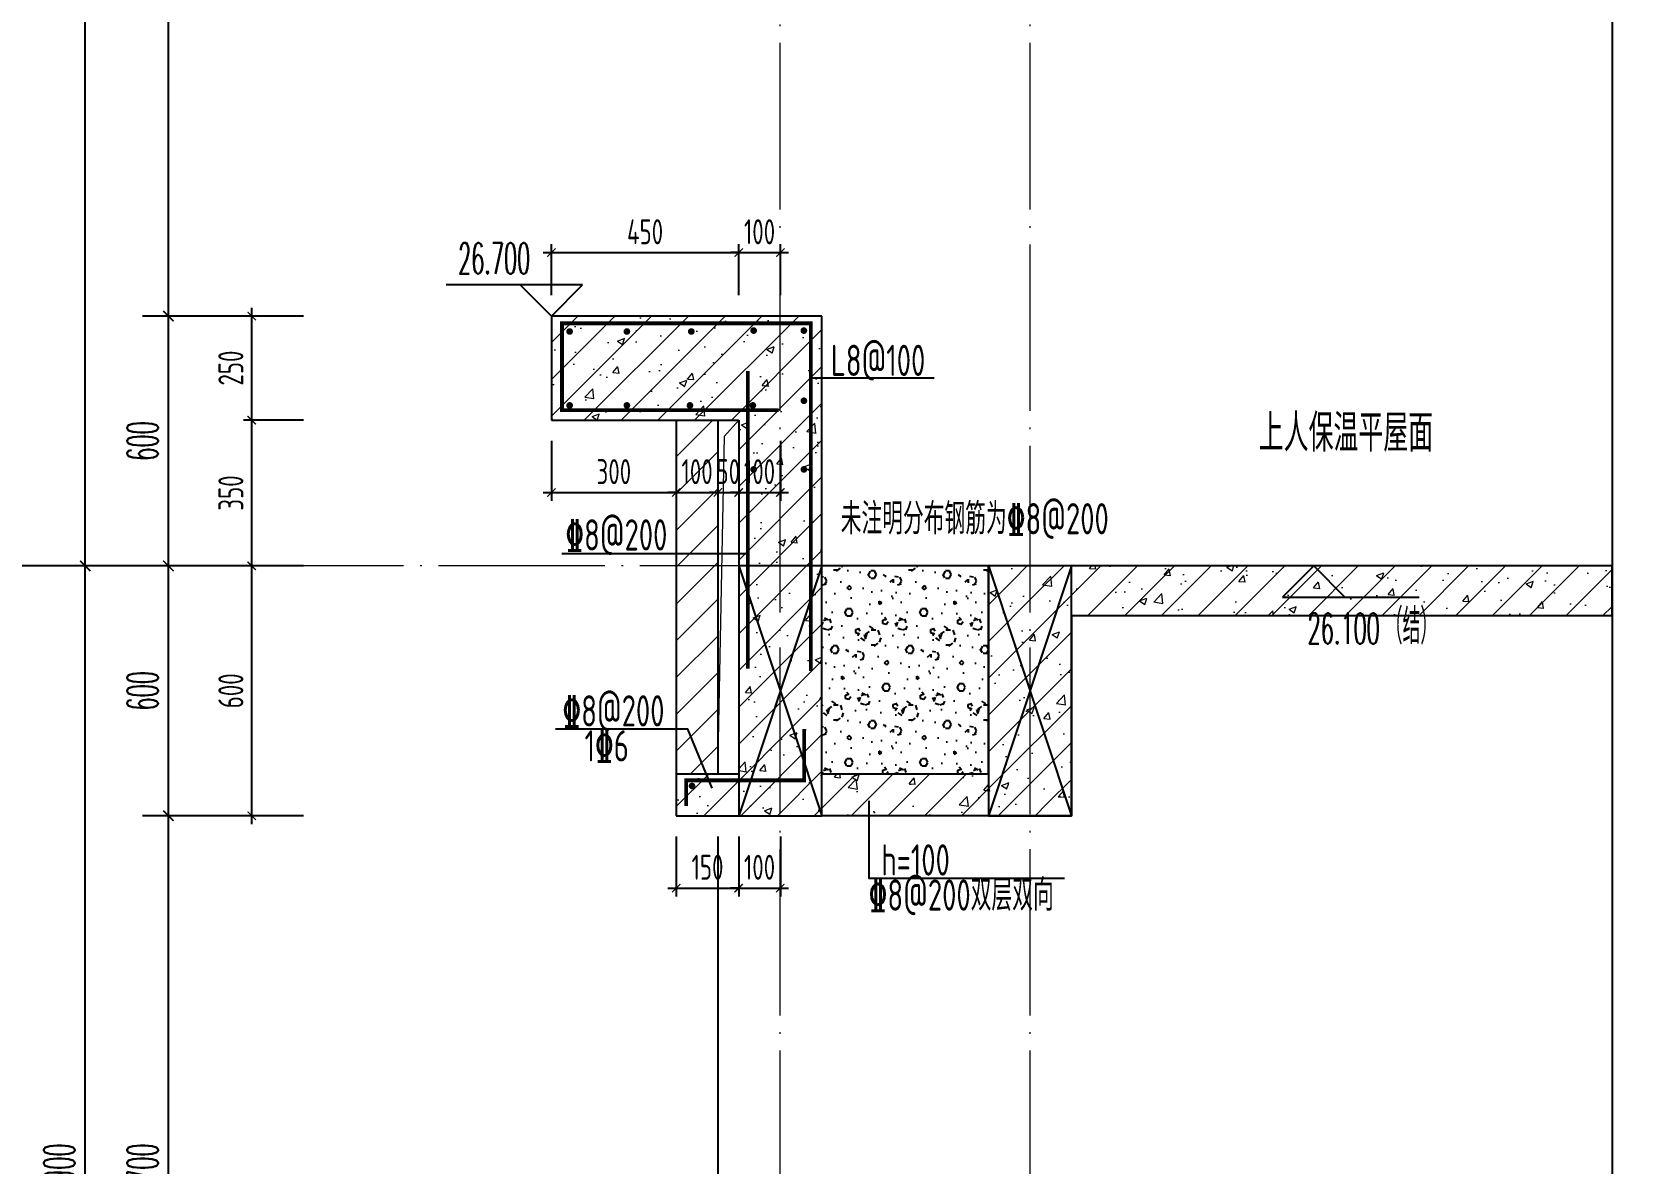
# Model space of a CAD drawing. Extents: x 826826 to 1642106, y -156213 to 399140.
# Drawn here: x 1515648 to 1519497, y 300830 to 303548 of the extents above; entities that cross this region are included whole.
import ezdxf

# ---------------------------------------------------------------- set-up
doc = ezdxf.new("R2010")
doc.units = 0
doc.header["$LTSCALE"] = 1000
doc.linetypes.add('DOTE', pattern=[2.42, 2, -0.2, 0.02, -0.2])
doc.layers.get('0').update_dxf_attribs({"linetype": 'CONTINUOUS'})
doc.layers.get('DEFPOINTS').update_dxf_attribs({"linetype": 'CONTINUOUS'})
for name, color, linetype in [('3-屋面构造层', 157, 'CONTINUOUS'), ('DIM', 2, 'CONTINUOUS'), ('DIM_ELEV', 3, 'CONTINUOUS'), ('DIM_SYMB', 3, 'CONTINUOUS'), ('PUB_DIM', 3, 'CONTINUOUS'), ('PUB_TEXT', 2, 'CONTINUOUS'), ('REIN', 6, 'CONTINUOUS'), ('S-大样-砼线', 7, 'CONTINUOUS'), ('S-引出线', 40, 'CONTINUOUS'), ('TEXT', 2, 'CONTINUOUS'), ('WALL', 5, 'CONTINUOUS'), ('看线', 251, 'CONTINUOUS')]:
    doc.layers.add(name, color=color, linetype=linetype)
for name, color, linetype, lineweight in [('DOTE', 251, 'DOTE', 9), ('PUB_HATCH', 8, 'CONTINUOUS', 9), ('立面-洞口示意', 152, 'CONTINUOUS', 13)]:
    doc.layers.add(name, color=color, linetype=linetype, lineweight=lineweight)
doc.styles.add('_TCH_DIM', font='SIMPLEX.shx', dxfattribs={"width": 0.7, "bigfont": 'GBCBIG.shx'})
doc.styles.add('_TCH_DIM_T3', font='SIMPLEX.shx', dxfattribs={"width": 0.494118, "bigfont": 'GBCBIG.shx'})
doc.styles.add('TSSD_DIMENSION', font='Tssdeng.shx', dxfattribs={"width": 0.7, "bigfont": 'tssdchn.shx'})
doc.styles.add('TSSD_REIN', font='tssdeng.shx', dxfattribs={"width": 0.7, "height": 300, "bigfont": 'tssdchn.shx'})
doc.dimstyles.new('_TCH_ARCH&&25', dxfattribs={"dimtxt": 74.375, "dimasz": 25, "dimexe": 62.5, "dimexo": 75, "dimgap": 25, "dimtad": 1, "dimdec": 0, "dimzin": 0, "dimdsep": 46, "dimtxsty": '_TCH_DIM_T3', "dimblk": 'ARCHTICK', "dimcen": 0.09, "dimclrt": 7, "dimazin": 0, "dimtfac": 1, "dimtdec": 0, "dimtix": 1, "dimtmove": 2, "dimatfit": 3, "dimldrblk": 'ARCHTICK', "dimfxl": 0, "dimtolj": 1, "dimtzin": 0, "dimarcsym": 0})
doc.dimstyles.new('TSSD_20_20', dxfattribs={"dimtxt": 60, "dimasz": 20, "dimexe": 20, "dimexo": 50, "dimgap": 20, "dimtad": 1, "dimdec": 0, "dimzin": 0, "dimdsep": 46, "dimtxsty": 'TSSD_DIMENSION', "dimblk": 'ARCHTICK', "dimblk1": 'ARCHTICK', "dimblk2": 'ARCHTICK', "dimcen": 0, "dimdle": 20, "dimclrt": 7, "dimadec": 0, "dimazin": 0, "dimtfac": 1, "dimtdec": 0, "dimtix": 1, "dimtmove": 2, "dimatfit": 3, "dimfxl": 0, "dimtolj": 1, "dimtzin": 0, "dimarcsym": 0})
pattern_1 = [(45, (689015.794, 456209.414), (-44.194174, 44.194174), []), (50, (689015.8, 456209.41), (179.315046, -15.688034), [18.75, -206.25]), (355, (689015.8, 456209.41), (-34.687833, 188.048033), [15, -165]), (100.4514, (689030.74, 456208.1), (144.627345, 172.359886), [15.935047, -175.285528]), (46.1842, (689015.8, 456259.41), (266.81026, -41.379754), [28.125, -309.375]), (96.6356, (689038.03, 456255.97), (233.66568, 243.52947), [23.90257, -262.92825]), (351.1842, (689015.8, 456259.41), (233.66549, 243.52965), [22.5, -247.5]), (21, (689040.8, 456246.91), (149.226763, -100.654723), [18.75, -206.25]), (326, (689040.8, 456246.91), (60.828833, 181.28751), [15, -165]), (71.4514, (689053.23, 456238.53), (210.055657, 80.632624), [15.935047, -175.285528]), (37.5, (689015.794, 456209.414), (3.039964, 83.2234635), [0, -163, 0, -167.5, 0, -165.625]), (7.5, (689015.79, 456209.41), (65.767384, 98.602928), [0, -95.5, 0, -159.25, 0, -63.125]), (327.5, (688960.044, 456209.414), (133.455609, -5.638718), [0, -62.5, 0, -195, 0, -258.75]), (317.5, (688935.04, 456209.41), (145.796542, 25.026246), [0, -81.25, 0, -129.5, 0, -183.75])]

# ---------------------------------------------------------------- blocks, each defined once
blk = doc.blocks.new('A$C5C8026AD')
at = {"layer": 'DIM_ELEV'}
blk.add_line((200, 5800), (-300, 5800), dxfattribs=at)
blk = doc.blocks.new('_ArchTick')
at = {"color": 0, "linetype": 'ByBlock', "const_width": 0.15}
blk.add_lwpolyline([(-0.5, -0.5), (0.5, 0.5)], dxfattribs=at)
blk = doc.blocks.new('*D1354')
at = {"layer": 'DEFPOINTS', "color": 0}
for p in [(1517346.4, 303018.7), (1516896.4, 302866.4), (1517346.4, 302866.4)]:
    blk.add_point(p, dxfattribs=at)
at = {"layer": 'DIM', "color": 0, "lineweight": -2}
for p, q in [((1516896.4, 302916.4), (1516896.4, 303038.7)), ((1517346.4, 302916.4), (1517346.4, 303038.7)), ((1516876.4, 303018.7), (1517366.4, 303018.7))]:
    blk.add_line(p, q, dxfattribs=at)
at = {"layer": 'DIM', "color": 0, "lineweight": -2, "xscale": 20, "yscale": 20, "zscale": 20, "rotation": 180}
blk.add_blockref('_ArchTick', (1516896.4, 303018.7), dxfattribs=at)
at = {"layer": 'DIM', "color": 0, "lineweight": -2, "xscale": 20, "yscale": 20, "zscale": 20}
blk.add_blockref('_ArchTick', (1517346.4, 303018.7), dxfattribs=at)
at = {"layer": 'DIM', "color": 7, "insert": (1517121.4, 303068.7), "char_height": 60, "attachment_point": 5, "style": 'TSSD_DIMENSION'}
blk.add_mtext('\\A1;450', dxfattribs=at)
blk = doc.blocks.new('*D1355')
at = {"layer": 'DEFPOINTS', "color": 0}
for p in [(1517446.4, 303018.7), (1517346.4, 302866.4), (1517446.4, 302866.4)]:
    blk.add_point(p, dxfattribs=at)
at = {"layer": 'DIM', "color": 0, "lineweight": -2}
for p, q in [((1517346.4, 302916.4), (1517346.4, 303038.7)), ((1517446.4, 302916.4), (1517446.4, 303038.7)), ((1517346.4, 303018.7), (1517326.4, 303018.7)), ((1517346.4, 303018.7), (1517446.4, 303018.7)), ((1517446.4, 303018.7), (1517466.4, 303018.7))]:
    blk.add_line(p, q, dxfattribs=at)
at = {"layer": 'DIM', "color": 0, "lineweight": -2, "xscale": 20, "yscale": 20, "zscale": 20}
blk.add_blockref('_ArchTick', (1517346.4, 303018.7), dxfattribs=at)
at = {"layer": 'DIM', "color": 0, "lineweight": -2, "xscale": 20, "yscale": 20, "zscale": 20, "rotation": 180}
blk.add_blockref('_ArchTick', (1517446.4, 303018.7), dxfattribs=at)
at = {"layer": 'DIM', "color": 7, "insert": (1517396.4, 303068.7), "char_height": 60, "attachment_point": 5, "style": 'TSSD_DIMENSION'}
blk.add_mtext('\\A1;100', dxfattribs=at)
blk = doc.blocks.new('*D1361')
at = {"layer": 'DEFPOINTS', "color": 0}
for p in [(1516896.4, 302616.4), (1517196.4, 302616.4), (1517196.4, 302442.7)]:
    blk.add_point(p, dxfattribs=at)
at = {"layer": 'DIM', "color": 0, "lineweight": -2}
for p, q in [((1516896.4, 302566.4), (1516896.4, 302422.7)), ((1517196.4, 302566.4), (1517196.4, 302422.7)), ((1516876.4, 302442.7), (1517216.4, 302442.7))]:
    blk.add_line(p, q, dxfattribs=at)
at = {"layer": 'DIM', "color": 0, "lineweight": -2, "xscale": 20, "yscale": 20, "zscale": 20, "rotation": 180}
blk.add_blockref('_ArchTick', (1516896.4, 302442.7), dxfattribs=at)
at = {"layer": 'DIM', "color": 0, "lineweight": -2, "xscale": 20, "yscale": 20, "zscale": 20}
blk.add_blockref('_ArchTick', (1517196.4, 302442.7), dxfattribs=at)
at = {"layer": 'DIM', "color": 7, "insert": (1517046.4, 302492.7), "char_height": 60, "attachment_point": 5, "style": 'TSSD_DIMENSION'}
blk.add_mtext('\\A1;300', dxfattribs=at)
blk = doc.blocks.new('*D1362')
at = {"layer": 'DEFPOINTS', "color": 0}
for p in [(1517196.4, 302616.4), (1517296.4, 302616.4), (1517296.4, 302442.7)]:
    blk.add_point(p, dxfattribs=at)
at = {"layer": 'DIM', "color": 0, "lineweight": -2}
for p, q in [((1517196.4, 302566.4), (1517196.4, 302422.7)), ((1517296.4, 302566.4), (1517296.4, 302422.7)), ((1517196.4, 302442.7), (1517176.4, 302442.7)), ((1517196.4, 302442.7), (1517296.4, 302442.7)), ((1517296.4, 302442.7), (1517316.4, 302442.7))]:
    blk.add_line(p, q, dxfattribs=at)
at = {"layer": 'DIM', "color": 0, "lineweight": -2, "xscale": 20, "yscale": 20, "zscale": 20}
blk.add_blockref('_ArchTick', (1517196.4, 302442.7), dxfattribs=at)
at = {"layer": 'DIM', "color": 0, "lineweight": -2, "xscale": 20, "yscale": 20, "zscale": 20, "rotation": 180}
blk.add_blockref('_ArchTick', (1517296.4, 302442.7), dxfattribs=at)
at = {"layer": 'DIM', "color": 7, "insert": (1517246.4, 302492.7), "char_height": 60, "attachment_point": 5, "style": 'TSSD_DIMENSION'}
blk.add_mtext('\\A1;100', dxfattribs=at)
blk = doc.blocks.new('*D1363')
at = {"layer": 'DEFPOINTS', "color": 0}
for p in [(1517296.4, 302616.4), (1517346.4, 302616.4), (1517346.4, 302442.7)]:
    blk.add_point(p, dxfattribs=at)
at = {"layer": 'DIM', "color": 0, "lineweight": -2}
for p, q in [((1517296.4, 302566.4), (1517296.4, 302422.7)), ((1517346.4, 302566.4), (1517346.4, 302422.7)), ((1517296.4, 302442.7), (1517276.4, 302442.7)), ((1517296.4, 302442.7), (1517346.4, 302442.7)), ((1517346.4, 302442.7), (1517366.4, 302442.7))]:
    blk.add_line(p, q, dxfattribs=at)
at = {"layer": 'DIM', "color": 0, "lineweight": -2, "xscale": 20, "yscale": 20, "zscale": 20}
blk.add_blockref('_ArchTick', (1517296.4, 302442.7), dxfattribs=at)
at = {"layer": 'DIM', "color": 0, "lineweight": -2, "xscale": 20, "yscale": 20, "zscale": 20, "rotation": 180}
blk.add_blockref('_ArchTick', (1517346.4, 302442.7), dxfattribs=at)
at = {"layer": 'DIM', "color": 7, "insert": (1517321.4, 302492.7), "char_height": 60, "attachment_point": 5, "style": 'TSSD_DIMENSION'}
blk.add_mtext('\\A1;50', dxfattribs=at)
blk = doc.blocks.new('*D1364')
at = {"layer": 'DEFPOINTS', "color": 0}
for p in [(1517346.4, 302616.4), (1517446.4, 302616.4), (1517446.4, 302442.7)]:
    blk.add_point(p, dxfattribs=at)
at = {"layer": 'DIM', "color": 0, "lineweight": -2}
for p, q in [((1517346.4, 302566.4), (1517346.4, 302422.7)), ((1517446.4, 302566.4), (1517446.4, 302422.7)), ((1517346.4, 302442.7), (1517326.4, 302442.7)), ((1517346.4, 302442.7), (1517446.4, 302442.7)), ((1517446.4, 302442.7), (1517466.4, 302442.7))]:
    blk.add_line(p, q, dxfattribs=at)
at = {"layer": 'DIM', "color": 0, "lineweight": -2, "xscale": 20, "yscale": 20, "zscale": 20}
blk.add_blockref('_ArchTick', (1517346.4, 302442.7), dxfattribs=at)
at = {"layer": 'DIM', "color": 0, "lineweight": -2, "xscale": 20, "yscale": 20, "zscale": 20, "rotation": 180}
blk.add_blockref('_ArchTick', (1517446.4, 302442.7), dxfattribs=at)
at = {"layer": 'DIM', "color": 7, "insert": (1517396.4, 302492.7), "char_height": 60, "attachment_point": 5, "style": 'TSSD_DIMENSION'}
blk.add_mtext('\\A1;100', dxfattribs=at)
blk = doc.blocks.new('*D1365')
at = {"layer": 'DEFPOINTS', "color": 0}
for p in [(1517196.4, 301666.4), (1517346.4, 301666.4), (1517346.4, 301492.7)]:
    blk.add_point(p, dxfattribs=at)
at = {"layer": 'DIM', "color": 0, "lineweight": -2}
for p, q in [((1517196.4, 301616.4), (1517196.4, 301472.7)), ((1517346.4, 301616.4), (1517346.4, 301472.7)), ((1517176.4, 301492.7), (1517366.4, 301492.7))]:
    blk.add_line(p, q, dxfattribs=at)
at = {"layer": 'DIM', "color": 0, "lineweight": -2, "xscale": 20, "yscale": 20, "zscale": 20, "rotation": 180}
blk.add_blockref('_ArchTick', (1517196.4, 301492.7), dxfattribs=at)
at = {"layer": 'DIM', "color": 0, "lineweight": -2, "xscale": 20, "yscale": 20, "zscale": 20}
blk.add_blockref('_ArchTick', (1517346.4, 301492.7), dxfattribs=at)
at = {"layer": 'DIM', "color": 7, "insert": (1517271.4, 301542.7), "char_height": 60, "attachment_point": 5, "style": 'TSSD_DIMENSION'}
blk.add_mtext('\\A1;150', dxfattribs=at)
blk = doc.blocks.new('*D1366')
at = {"layer": 'DEFPOINTS', "color": 0}
for p in [(1517346.4, 301666.4), (1517446.4, 301666.4), (1517446.4, 301492.7)]:
    blk.add_point(p, dxfattribs=at)
at = {"layer": 'DIM', "color": 0, "lineweight": -2}
for p, q in [((1517346.4, 301616.4), (1517346.4, 301472.7)), ((1517446.4, 301616.4), (1517446.4, 301472.7)), ((1517346.4, 301492.7), (1517326.4, 301492.7)), ((1517346.4, 301492.7), (1517446.4, 301492.7)), ((1517446.4, 301492.7), (1517466.4, 301492.7))]:
    blk.add_line(p, q, dxfattribs=at)
at = {"layer": 'DIM', "color": 0, "lineweight": -2, "xscale": 20, "yscale": 20, "zscale": 20}
blk.add_blockref('_ArchTick', (1517346.4, 301492.7), dxfattribs=at)
at = {"layer": 'DIM', "color": 0, "lineweight": -2, "xscale": 20, "yscale": 20, "zscale": 20, "rotation": 180}
blk.add_blockref('_ArchTick', (1517446.4, 301492.7), dxfattribs=at)
at = {"layer": 'DIM', "color": 7, "insert": (1517396.4, 301542.7), "char_height": 60, "attachment_point": 5, "style": 'TSSD_DIMENSION'}
blk.add_mtext('\\A1;100', dxfattribs=at)
blk = doc.blocks.new('*D1367')
at = {"layer": 'DEFPOINTS', "color": 0}
for p in [(1516176.2, 302866.4), (1516350.8, 302866.4), (1516350.8, 302616.4)]:
    blk.add_point(p, dxfattribs=at)
at = {"layer": 'DIM', "color": 0, "lineweight": -2}
for p, q in [((1516176.2, 302596.4), (1516176.2, 302886.4)), ((1516300.8, 302866.4), (1516156.2, 302866.4)), ((1516300.8, 302616.4), (1516156.2, 302616.4))]:
    blk.add_line(p, q, dxfattribs=at)
at = {"layer": 'DIM', "color": 0, "lineweight": -2, "xscale": 20, "yscale": 20, "zscale": 20}
for p, rotation in [((1516176.2, 302866.4), 90), ((1516176.2, 302616.4), 270)]:
    blk.add_blockref('_ArchTick', p, dxfattribs=dict(at, rotation=rotation))
at = {"layer": 'DIM', "color": 7, "insert": (1516126.2, 302741.4), "char_height": 60, "attachment_point": 5, "rotation": 90, "style": 'TSSD_DIMENSION'}
blk.add_mtext('\\A1;250', dxfattribs=at)
blk = doc.blocks.new('*D1368')
at = {"layer": 'DEFPOINTS', "color": 0}
for p in [(1516176.2, 302616.4), (1516350.8, 302616.4), (1516350.8, 302266.4)]:
    blk.add_point(p, dxfattribs=at)
at = {"layer": 'DIM', "color": 0, "lineweight": -2}
for p, q in [((1516300.8, 302616.4), (1516156.2, 302616.4)), ((1516176.2, 302246.4), (1516176.2, 302636.4)), ((1516300.8, 302266.4), (1516156.2, 302266.4))]:
    blk.add_line(p, q, dxfattribs=at)
at = {"layer": 'DIM', "color": 0, "lineweight": -2, "xscale": 20, "yscale": 20, "zscale": 20}
for p, rotation in [((1516176.2, 302616.4), 90), ((1516176.2, 302266.4), 270)]:
    blk.add_blockref('_ArchTick', p, dxfattribs=dict(at, rotation=rotation))
at = {"layer": 'DIM', "color": 7, "insert": (1516126.2, 302441.4), "char_height": 60, "attachment_point": 5, "rotation": 90, "style": 'TSSD_DIMENSION'}
blk.add_mtext('\\A1;350', dxfattribs=at)
blk = doc.blocks.new('*D1369')
at = {"layer": 'DEFPOINTS', "color": 0}
for p in [(1516176.2, 302266.4), (1516350.8, 302266.4), (1516350.8, 301666.4)]:
    blk.add_point(p, dxfattribs=at)
at = {"layer": 'DIM', "color": 0, "lineweight": -2}
for p, q in [((1516300.8, 302266.4), (1516156.2, 302266.4)), ((1516176.2, 301646.4), (1516176.2, 302286.4)), ((1516300.8, 301666.4), (1516156.2, 301666.4))]:
    blk.add_line(p, q, dxfattribs=at)
at = {"layer": 'DIM', "color": 0, "lineweight": -2, "xscale": 20, "yscale": 20, "zscale": 20}
for p, rotation in [((1516176.2, 302266.4), 90), ((1516176.2, 301666.4), 270)]:
    blk.add_blockref('_ArchTick', p, dxfattribs=dict(at, rotation=rotation))
at = {"layer": 'DIM', "color": 7, "insert": (1516126.2, 301966.4), "char_height": 60, "attachment_point": 5, "rotation": 90, "style": 'TSSD_DIMENSION'}
blk.add_mtext('\\A1;600', dxfattribs=at)
blk = doc.blocks.new('*D2047')
at = {"layer": 'DEFPOINTS', "color": 0}
for p in [(1515976.2, 301666.4), (1516276.2, 301666.4), (1516276.2, 299966.4)]:
    blk.add_point(p, dxfattribs=at)
at = {"layer": 'PUB_DIM', "color": 0, "lineweight": -2}
for p, q in [((1516201.2, 301666.4), (1515913.7, 301666.4)), ((1515976.2, 299966.4), (1515976.2, 301666.4)), ((1516201.2, 299966.4), (1515913.7, 299966.4))]:
    blk.add_line(p, q, dxfattribs=at)
at = {"layer": 'PUB_DIM', "color": 0, "lineweight": -2, "xscale": 25, "yscale": 25, "zscale": 25}
for p, rotation in [((1515976.2, 301666.4), 90), ((1515976.2, 299966.4), 270)]:
    blk.add_blockref('_ArchTick', p, dxfattribs=dict(at, rotation=rotation))
at = {"layer": 'PUB_DIM', "color": 7, "insert": (1515914, 300816.4), "char_height": 74.38, "attachment_point": 5, "rotation": 90, "style": '_TCH_DIM_T3'}
blk.add_mtext('\\A1;1700', dxfattribs=at)
blk = doc.blocks.new('*D2048')
at = {"layer": 'DEFPOINTS', "color": 0}
for p in [(1515976.2, 302266.4), (1516276.2, 302266.4), (1516276.2, 301666.4)]:
    blk.add_point(p, dxfattribs=at)
at = {"layer": 'PUB_DIM', "color": 0, "lineweight": -2}
for p, q in [((1516201.2, 302266.4), (1515913.7, 302266.4)), ((1515976.2, 301666.4), (1515976.2, 302266.4)), ((1516201.2, 301666.4), (1515913.7, 301666.4))]:
    blk.add_line(p, q, dxfattribs=at)
at = {"layer": 'PUB_DIM', "color": 0, "lineweight": -2, "xscale": 25, "yscale": 25, "zscale": 25}
for p, rotation in [((1515976.2, 302266.4), 90), ((1515976.2, 301666.4), 270)]:
    blk.add_blockref('_ArchTick', p, dxfattribs=dict(at, rotation=rotation))
at = {"layer": 'PUB_DIM', "color": 7, "insert": (1515914, 301966.4), "char_height": 74.38, "attachment_point": 5, "rotation": 90, "style": '_TCH_DIM_T3'}
blk.add_mtext('\\A1;600', dxfattribs=at)
blk = doc.blocks.new('*D2049')
at = {"layer": 'DEFPOINTS', "color": 0}
for p in [(1515976.2, 302866.4), (1516276.2, 302866.4), (1516276.2, 302266.4)]:
    blk.add_point(p, dxfattribs=at)
at = {"layer": 'PUB_DIM', "color": 0, "lineweight": -2}
for p, q in [((1516201.2, 302866.4), (1515913.7, 302866.4)), ((1515976.2, 302266.4), (1515976.2, 302866.4)), ((1516201.2, 302266.4), (1515913.7, 302266.4))]:
    blk.add_line(p, q, dxfattribs=at)
at = {"layer": 'PUB_DIM', "color": 0, "lineweight": -2, "xscale": 25, "yscale": 25, "zscale": 25}
for p, rotation in [((1515976.2, 302866.4), 90), ((1515976.2, 302266.4), 270)]:
    blk.add_blockref('_ArchTick', p, dxfattribs=dict(at, rotation=rotation))
at = {"layer": 'PUB_DIM', "color": 7, "insert": (1515914, 302566.4), "char_height": 74.38, "attachment_point": 5, "rotation": 90, "style": '_TCH_DIM_T3'}
blk.add_mtext('\\A1;600', dxfattribs=at)
blk = doc.blocks.new('*D2050')
at = {"layer": 'DEFPOINTS', "color": 0}
for p in [(1515976.2, 304566.4), (1516276.2, 304566.4), (1516276.2, 302866.4)]:
    blk.add_point(p, dxfattribs=at)
at = {"layer": 'PUB_DIM', "color": 0, "lineweight": -2}
for p, q in [((1516201.2, 304566.4), (1515913.7, 304566.4)), ((1515976.2, 302866.4), (1515976.2, 304566.4)), ((1516201.2, 302866.4), (1515913.7, 302866.4))]:
    blk.add_line(p, q, dxfattribs=at)
at = {"layer": 'PUB_DIM', "color": 0, "lineweight": -2, "xscale": 25, "yscale": 25, "zscale": 25}
for p, rotation in [((1515976.2, 304566.4), 90), ((1515976.2, 302866.4), 270)]:
    blk.add_blockref('_ArchTick', p, dxfattribs=dict(at, rotation=rotation))
at = {"layer": 'PUB_DIM', "color": 7, "insert": (1515914, 303716.4), "char_height": 74.38, "attachment_point": 5, "rotation": 90, "style": '_TCH_DIM_T3'}
blk.add_mtext('\\A1;1700', dxfattribs=at)
blk = doc.blocks.new('*D2058')
at = {"layer": 'DEFPOINTS', "color": 0}
for p in [(1515776.2, 302266.4), (1516276.2, 302266.4), (1516276.2, 299366.4)]:
    blk.add_point(p, dxfattribs=at)
at = {"layer": 'PUB_DIM', "color": 0, "lineweight": -2}
for p, q in [((1516201.2, 302266.4), (1515713.7, 302266.4)), ((1515776.2, 299366.4), (1515776.2, 302266.4)), ((1516201.2, 299366.4), (1515713.7, 299366.4))]:
    blk.add_line(p, q, dxfattribs=at)
at = {"layer": 'PUB_DIM', "color": 0, "lineweight": -2, "xscale": 25, "yscale": 25, "zscale": 25}
for p, rotation in [((1515776.2, 302266.4), 90), ((1515776.2, 299366.4), 270)]:
    blk.add_blockref('_ArchTick', p, dxfattribs=dict(at, rotation=rotation))
at = {"layer": 'PUB_DIM', "color": 7, "insert": (1515714, 300816.4), "char_height": 74.38, "attachment_point": 5, "rotation": 90, "style": '_TCH_DIM_T3'}
blk.add_mtext('\\A1;2900', dxfattribs=at)
blk = doc.blocks.new('*D2059')
at = {"layer": 'DEFPOINTS', "color": 0}
for p in [(1515776.2, 305166.4), (1516276.2, 305166.4), (1516276.2, 302266.4)]:
    blk.add_point(p, dxfattribs=at)
at = {"layer": 'PUB_DIM', "color": 0, "lineweight": -2}
for p, q in [((1516201.2, 305166.4), (1515713.7, 305166.4)), ((1515776.2, 302266.4), (1515776.2, 305166.4)), ((1516201.2, 302266.4), (1515713.7, 302266.4))]:
    blk.add_line(p, q, dxfattribs=at)
at = {"layer": 'PUB_DIM', "color": 0, "lineweight": -2, "xscale": 25, "yscale": 25, "zscale": 25}
for p, rotation in [((1515776.2, 305166.4), 90), ((1515776.2, 302266.4), 270)]:
    blk.add_blockref('_ArchTick', p, dxfattribs=dict(at, rotation=rotation))
at = {"layer": 'PUB_DIM', "color": 7, "insert": (1515714, 303716.4), "char_height": 74.38, "attachment_point": 5, "rotation": 90, "style": '_TCH_DIM_T3'}
blk.add_mtext('\\A1;2900', dxfattribs=at)
blk = doc.blocks.new('A$C0F477415')
at = {"layer": 'REIN', "const_width": 9}
for points in [[(536.2, 974.1), (15.9, 974.1), (15.9, 1182.5), (613.7, 1182.5), (613.7, 347.5)], [(462.6, 353.1), (462.6, 1067.7)], [(313.9, 23.3), (313.9, 85.2), (597.8, 85.2), (597.8, 208.2)]]:
    blk.add_lwpolyline(points, dxfattribs=at)
at = {"layer": 'REIN', "const_width": 8}
for points in [[(30.2, 1162.9, 1), (38.2, 1162.9, 1)], [(167.7, 1162.9, 1), (175.7, 1162.9, 1)], [(322.5, 1162.9, 1), (330.5, 1162.9, 1)], [(472.3, 1165.1, 1), (480.3, 1165.1, 1)], [(593, 1165.1, 1), (601, 1165.1, 1)], [(593, 996.6, 1), (601, 996.6, 1)], [(30.2, 985.4, 1), (38.2, 985.4, 1)], [(167.7, 985.4, 1), (175.7, 985.4, 1)], [(319.2, 985.4, 1), (327.2, 985.4, 1)], [(470.4, 985.4, 1), (478.4, 985.4, 1)], [(472.3, 831.7, 1), (480.3, 831.7, 1)], [(593, 831.7, 1), (601, 831.7, 1)], [(324.2, 71.6, 1), (332.2, 71.6, 1)]]:
    blk.add_lwpolyline(points, format="xyb", close=True, dxfattribs=at)
at = {"layer": 'S-大样-砼线'}
for p, q in [((440.4, 600), (640.4, 0)), ((640.4, 600), (440.4, 0))]:
    blk.add_line(p, q, dxfattribs=at)
blk.add_lwpolyline([(640.4, 600), (440.4, 600), (440.4, 0), (640.4, 0)], close=True, dxfattribs=at)
at = {"layer": 'S-引出线'}
for p, q in [((609.7, 1052), (909.8, 1052)), ((15.5, 630.2), (462.6, 630.2))]:
    blk.add_line(p, q, dxfattribs=at)
blk.add_lwpolyline([(376.5, 66.1), (318.4, 207.7), (0, 207.7)], dxfattribs=at)
at = {"layer": 'TEXT', "style": 'TSSD_REIN', "width": 0.7}
for s, p in [('L8@100', (661.7, 1056.1)), ('未注明分布钢筋为%%1328@200', (685.5, 675.8)), ('%%1328@200', (23.9, 637)), ('%%1328@200', (17, 214.4)), ('1%%1326', (70.1, 130.4))]:
    blk.add_text(s, height=75, rotation=0, dxfattribs=at).set_placement(p)
blk = doc.blocks.new('20210805.14472217')
at = {"layer": 'S-大样-砼线'}
for p, q in [((1040.4, 826.2), (1240.4, 226.1)), ((1240.4, 826.2), (1040.4, 226.1)), ((1040.4, 826.2), (1240.4, 226.1)), ((1240.4, 826.2), (1040.4, 226.1))]:
    blk.add_line(p, q, dxfattribs=at)
blk.add_lwpolyline([(1240.4, 826.2), (1040.4, 826.2), (1040.4, 226.1), (1240.4, 226.1)], close=True, dxfattribs=at)
blk.add_lwpolyline([(1240.4, 826.2), (1040.4, 826.2), (1040.4, 226.1), (1240.4, 226.1)], close=True, dxfattribs=at)
at = {"layer": 'TEXT'}
blk.add_lwpolyline([(753.2, 261.9), (753.2, 76.4), (1223, 76.4)], dxfattribs=at)
blk.add_blockref('A$C0F477415', (0, 226.1), dxfattribs=at)
at = {"layer": 'TEXT', "style": 'TSSD_REIN', "width": 0.7}
for s, p in [('h=100', (783.1, 82.5)), ('%%1328@200双层双向', (752.7, -1.8))]:
    blk.add_text(s, height=75, rotation=0, dxfattribs=at).set_placement(p)
blk = doc.blocks.new('FSDFSFSFSFEFSFESF')
at = {"layer": '看线'}
blk.add_line((1114228.3, 467393.4), (1114228.3, 465805.1), dxfattribs=at)

msp = doc.modelspace()

# ---------------------------------------------------------------- hatches: boundary and pattern name
at = {"layer": '3-屋面构造层'}
h = msp.add_hatch(dxfattribs=at)
h.set_pattern_fill('加气混凝土', color=251, scale=15, style=0)
h.set_pattern_definition([(0, (403121.22, -168831.89), (90, 180), [0, -180]), (0, (403015.92, -168856.19), (90, 180), [0, -180]), (0, (403074.42, -168857.99), (90, 180), [0, -180]), (0, (403138.32, -168804.89), (90, 180), [0, -180]), (0, (403063.62, -168866.99), (90, 180), [0, -180]), (0, (403156.32, -168691.49), (90, 180), [0, -180]), (0, (403101.42, -168705.89), (90, 180), [0, -180]), (0, (403130.22, -168728.39), (90, 180), [0, -180]), (0, (402983.52, -168731.99), (90, 180), [0, -180]), (0, (403071.72, -168740.09), (90, 180), [0, -180]), (0, (403037.52, -168785.99), (90, 180), [0, -180]), (0, (403039.32, -168853.49), (90, 180), [0, -180]), (0, (403106.82, -168860.69), (90, 180), [0, -180]), (0, (403156.32, -168781.49), (90, 180), [0, -180]), (0, (402988.02, -168809.39), (90, 180), [0, -180]), (0, (403003.32, -168778.79), (90, 180), [0, -180]), (0, (403073.52, -168791.39), (90, 180), [0, -180]), (0, (403048.32, -168817.49), (90, 180), [0, -180]), (0, (403033.92, -168758.09), (90, 180), [0, -180]), (0, (403056.42, -168690.59), (90, 180), [0, -180]), (0, (402995.22, -168847.19), (90, 180), [0, -180]), (0, (403094.22, -168727.49), (90, 180), [0, -180]), (0, (403010.52, -168724.79), (90, 180), [0, -180]), (0, (402996.12, -168701.39), (90, 180), [0, -180]), (130.601294, (403145.261, -168747.847), (-449.99999503, 540.00000236), [7.902466, -3311.1333]), (18.4349488, (403132.404, -168744.418), (449.99999834, 179.9999987), [8.131572, -1130.28837]), (90, (403132.4, -168752.13), (90, 180), [7.714285, -352.285695]), (161.565051, (403140.119, -168754.704), (-450.00000227, 179.9999866), [8.131572, -1130.28837]), (53.1301023, (403140.12, -168754.704), (90.0000002, 179.9999999), [8.57143, -891.42855]), (135, (403146.976, -168846.42), (-90.000011, 179.9999878), [7.273098, -501.84378]), (45, (403136.69, -168846.42), (89.9999994, 179.9999993), [7.273098, -501.84378]), (135, (403141.83, -168851.56), (-90.000011, 179.9999878), [7.273098, -501.84378]), (45, (403141.83, -168851.56), (89.9999994, 179.9999993), [7.273098, -501.84378]), (116.565051, (403060.4, -168725.56), (-1.6e-05, 359.99999), [9.583148, -191.66295]), (180, (403056.12, -168716.99), (-90, 180), [10.285715, -169.714275]), (63.434949, (403041.55, -168725.56), (8e-07, 359.999998), [9.583148, -191.66295]), (116.565051, (403045.83, -168734.13), (-1.6e-05, 359.99999), [9.583148, -191.66295]), (0, (403045.83, -168734.13), (90, 180), [10.285715, -169.714275]), (63.434949, (403056.12, -168734.13), (8e-07, 359.999998), [9.583148, -191.66295]), (107.102728, (403128.1186, -168786.4184), (-269.999989678, 900.000001452), [11.658404, -4884.87075]), (143.972626, (403124.69, -168775.276), (-1709.99997832, 1259.99999857), [11.658404, -2436.606]), (180, (403115.26, -168768.42), (-90, 180), [11.142857, -168.85713]), (36.0273733, (403094.69, -168775.276), (1709.99998736, 1259.99998642), [11.658404, -2436.606]), (71.565051, (403091.261, -168785.56), (270.0000014, 899.99999845), [10.842095, -1127.57784]), (107.102728, (403094.69, -168796.704), (-269.999989678, 900.000001452), [11.658404, -4884.87075]), (143.972626, (403104.119, -168803.561), (-1709.99997832, 1259.99999857), [11.658404, -2436.606]), (0, (403104.12, -168803.56), (90, 180), [11.142857, -168.85713]), (36.0273733, (403115.261, -168803.561), (1709.99998736, 1259.99998642), [11.658404, -2436.606]), (71.565051, (403124.69, -168796.704), (270.0000014, 899.99999845), [10.842095, -1127.57784]), (150.255118, (403129.833, -168702.418), (-270.00000064, 179.99999777), [6.910506, -1444.29588]), (90, (403123.83, -168705.85), (90, 180), [6.857143, -353.142825]), (29.7448813, (403123.833, -168705.847), (270.00000016, 179.99999916), [6.910506, -1444.29588]), (116.565051, (403087.83, -168830.13), (-1.6e-05, 359.99999), [9.583148, -191.66295]), (168.690067, (403083.547, -168821.561), (-810.0000006, 179.99999548), [8.741176, -1826.90565]), (41.1859251, (403068.1186, -168825.847), (2249.99998637, 1979.999982687), [9.111553, -3817.7406]), (90, (403068.12, -168834.42), (90, 180), [8.57143, -351.42855]), (138.814074, (403074.976, -168840.4184), (-2249.99996001, 1980.00001261), [9.111553, -3817.7406]), (16.6992442, (403074.976, -168840.4184), (2969.999977655, 899.999990573), [8.948835, -3749.56125]), (60.9453959, (403083.547, -168837.847), (89.99999976, 179.99999841), [8.824826, -3697.60185]), (109.983106, (403012.404, -168754.704), (-450.000001695, 1259.999996666), [10.0326, -4203.65925]), (155.556045, (403008.976, -168745.2756), (-1170.00000446, 539.99998878), [10.356896, -4339.53945]), (24.4439547, (402990.1186, -168745.2756), (1170.000000584, 539.999997403), [10.356896, -4339.53945]), (70.0168934, (402986.69, -168754.704), (450.000001357, 1259.999996874), [10.0326, -4203.65925]), (109.983106, (402990.1186, -168764.133), (-450.000001695, 1259.999996666), [10.0326, -4203.65925]), (160.016893, (402999.547, -168767.561), (-450.00000026, 179.9999918), [10.0326, -2096.81325]), (19.9831065, (402999.547, -168767.561), (449.99999753, 179.99999971), [10.0326, -2096.81325]), (70.0168934, (403008.976, -168764.133), (450.000001357, 1259.999996874), [10.0326, -4203.65925]), (122.005383, (403079.261, -168770.99), (-90.00001208, 179.9999908), [8.08627, -1690.0302]), (18.4349488, (403067.261, -168766.704), (449.99999834, 179.9999987), [8.131572, -1130.28837]), (90, (403067.26, -168774.42), (90, 180), [7.714285, -352.285695]), (161.565051, (403074.976, -168776.99), (-450.00000227, 179.9999866), [8.131572, -1130.28837]), (54.4623222, (403074.976, -168776.99), (629.99999909, 899.99999865), [7.37342, -3089.46345]), (116.565051, (403026.98, -168814.7), (-1.6e-05, 359.99999), [9.583148, -191.66295]), (180, (403022.69, -168806.13), (-90, 180), [9.42857, -170.57142]), (59.0362434, (403008.119, -168814.704), (90.0000003, 179.99999913), [9.995918, -2089.1466]), (120.963756, (403013.261, -168823.276), (-90.0000123, 179.99999173), [9.995918, -2089.1466]), (0, (403013.26, -168823.28), (90, 180), [9.42857, -170.57142]), (63.434949, (403022.69, -168823.28), (8e-07, 359.999998), [9.583148, -191.66295])])
h.paths.add_polyline_path([(1517546.39, 301766.38), (1517946.39, 301766.38), (1517946.39, 302266.38), (1517546.39, 302266.38)])
at = {"layer": 'PUB_HATCH'}
h = msp.add_hatch(dxfattribs=at)
h.set_pattern_fill('钢筋混凝土', color=256, scale=25, style=0)
h.set_pattern_definition(pattern_1)
h.paths.add_polyline_path([(1517546.39, 302866.38), (1516896.39, 302866.38), (1516896.39, 302616.38), (1517346.39, 302616.38), (1517346.39, 301766.38), (1517196.39, 301766.38), (1517196.39, 301666.38), (1517546.39, 301666.38)])
h = msp.add_hatch(dxfattribs=at)
h.set_pattern_fill('普通砖', color=256, scale=25, style=0)
h.set_pattern_definition([(45, (689015.794, 456254.29), (-44.1941915, 44.1941915), [])])
h.paths.add_polyline_path([(1517196.39, 302616.38), (1517196.39, 301766.38), (1517296.39, 301766.38), (1517296.39, 302616.38)])
h = msp.add_hatch(dxfattribs=at)
h.set_pattern_fill('钢筋混凝土', color=256, scale=25, style=0)
h.set_pattern_definition(pattern_1)
h.paths.add_polyline_path([(1517946.39, 301766.38), (1518146.39, 301666.38), (1518146.39, 302146.38), (1517946.39, 302266.38)])
h = msp.add_hatch(dxfattribs=at)
h.set_pattern_fill('钢筋混凝土', color=256, scale=25, style=0)
h.set_pattern_definition(pattern_1)
h.paths.add_polyline_path([(1519444.92, 302266.38), (1517946.39, 302266.38), (1518146.39, 302146.38), (1519444.92, 302146.38)])
h = msp.add_hatch(dxfattribs=at)
h.set_pattern_fill('钢筋混凝土', color=256, scale=25, style=0)
h.set_pattern_definition(pattern_1)
h.paths.add_polyline_path([(1517546.39, 301766.38), (1517546.39, 301666.38), (1518146.39, 301666.38), (1517946.39, 301766.38)])

# ---------------------------------------------------------------- linework, layer by layer
at = {"layer": 'DIM_ELEV'}
for p, q in [((1516971.39, 302941.38), (1516643.39, 302941.38)), ((1516896.39, 302866.38), (1516821.39, 302941.38)), ((1516896.39, 302866.38), (1516971.39, 302941.38))]:
    msp.add_line(p, q, dxfattribs=at)
at = {"layer": 'DIM_ELEV', "color": 3}
for p, q in [((1518728.03, 302266.38), (1518653.03, 302191.38)), ((1518728.03, 302266.38), (1518803.03, 302191.38)), ((1518653.03, 302191.38), (1518981.03, 302191.38))]:
    msp.add_line(p, q, dxfattribs=at)
at = {"layer": 'DIM_SYMB'}
msp.add_lwpolyline([(1519444.92, 305686.38), (1519444.92, 296054.51), (1519497.42, 296035.4), (1519392.42, 296016.88), (1519444.92, 295998.26), (1519444.92, 286366.38)], dxfattribs=at)
at = {"layer": 'DOTE', "color": 1, "linetype": 'DOTE', "ltscale": 0.2}
for p, q in [((1517446.39, 286666.38), (1517446.39, 306266.39)), ((1518046.39, 286666.38), (1518046.39, 306266.39)), ((1519444.92, 302266.39), (1516276.2, 302266.39))]:
    msp.add_line(p, q, dxfattribs=at)
at = {"layer": 'WALL'}
for p, q in [((1517546.39, 302866.38), (1516896.39, 302866.38)), ((1516896.39, 302866.38), (1516896.39, 302616.38)), ((1517546.39, 301766.38), (1517546.39, 302866.38)), ((1516896.39, 302616.38), (1517346.39, 302616.38)), ((1517196.39, 302616.38), (1517196.39, 301766.38)), ((1517296.39, 302616.38), (1517296.39, 301766.38)), ((1517346.39, 302616.38), (1517346.39, 301766.38)), ((1517946.39, 302266.38), (1517546.39, 302266.38)), ((1517946.39, 301766.38), (1517946.39, 302266.38)), ((1519444.92, 302266.38), (1517946.39, 302266.38)), ((1519444.92, 302146.38), (1519444.92, 302266.38)), ((1518146.39, 301666.38), (1518146.39, 302146.38)), ((1519444.92, 302146.38), (1518146.39, 302146.38)), ((1517346.39, 301766.38), (1517196.39, 301766.38)), ((1517196.39, 301766.38), (1517196.39, 301666.38)), ((1517946.39, 301766.38), (1517546.39, 301766.38)), ((1517196.39, 301666.38), (1517546.39, 301666.38)), ((1518146.39, 301666.38), (1517546.39, 301666.38))]:
    msp.add_line(p, q, dxfattribs=at)
at = {"layer": '立面-洞口示意'}
msp.add_lwpolyline([(1517296.39, 301766.34), (1517312.53, 302578.17), (1517346.39, 302616.38)], dxfattribs=at)

# ---------------------------------------------------------------- block references
for name, p in [('A$C5C8026AD', (1515776.2, 296466.38)), ('FSDFSFSFSFEFSFESF', (403068.12, -165776.99))]:
    msp.add_blockref(name, p)
at = {"layer": 'S-大样-砼线'}
msp.add_blockref('20210805.14472217', (1516905.98, 301440.23), dxfattribs=at)

# ---------------------------------------------------------------- texts
at = {"layer": 'DIM_ELEV', "color": 7, "style": '_TCH_DIM'}
for s, height, width, p in [('26.100', 74.375, 0.494118, (1518713.48, 302078.86)), ('（结）', 84.397, 0.7, (1518898.98, 302078.86))]:
    msp.add_text(s, height=height, dxfattribs=dict(at, width=width)).set_placement(p)
at = {"layer": 'PUB_TEXT'}
for s, height, style, width, p in [('26.700', 74.375, '_TCH_DIM', 0.494118, (1516672.29, 302967.63)), ('上人保温平屋面', 90, 'TSSD_REIN', 0.7, (1518595.96, 302540.73))]:
    msp.add_text(s, height=height, dxfattribs=dict(at, style=style, width=width)).set_placement(p)

# ---------------------------------------------------------------- dimensions: what is measured, and where the dimension line sits
at = {"layer": 'DIM'}
for p1, p2, distance, picture, middle in [((1516896.39, 302866.38), (1517346.39, 302866.38), 152.32, '*D1354', (1517121.39, 303068.71)), ((1517346.39, 302866.38), (1517446.39, 302866.38), 152.32, '*D1355', (1517396.39, 303068.71)), ((1516350.81, 302616.38), (1516350.81, 302866.38), 174.61, '*D1367', (1516126.2, 302741.38)), ((1516350.81, 302266.38), (1516350.81, 302616.38), 174.61, '*D1368', (1516126.2, 302441.38)), ((1516896.39, 302616.38), (1517196.39, 302616.38), -173.71, '*D1361', (1517046.39, 302492.67)), ((1517196.39, 302616.38), (1517296.39, 302616.38), -173.71, '*D1362', (1517246.39, 302492.67)), ((1517296.39, 302616.38), (1517346.39, 302616.38), -173.71, '*D1363', (1517321.39, 302492.67)), ((1517346.39, 302616.38), (1517446.39, 302616.38), -173.71, '*D1364', (1517396.39, 302492.67)), ((1516350.81, 301666.38), (1516350.81, 302266.38), 174.61, '*D1369', (1516126.2, 301966.38)), ((1517196.39, 301666.38), (1517346.39, 301666.38), -173.71, '*D1365', (1517271.39, 301542.67)), ((1517346.39, 301666.38), (1517446.39, 301666.38), -173.71, '*D1366', (1517396.39, 301542.67))]:
    dim = msp.add_aligned_dim(p1=p1, p2=p2, distance=distance, dimstyle='TSSD_20_20', dxfattribs=at)
    dim.commit()
    dim.dimension.update_dxf_attribs({"geometry": picture, "text_midpoint": middle})
at = {"layer": 'PUB_DIM'}
for p1, p2, distance, picture, middle in [((1516276.2, 302266.38), (1516276.2, 305166.38), 500, '*D2059', (1515714.01, 303716.38)), ((1516276.2, 302866.38), (1516276.2, 304566.38), 300, '*D2050', (1515914.01, 303716.38)), ((1516276.2, 302266.38), (1516276.2, 302866.38), 300, '*D2049', (1515914.01, 302566.38)), ((1516276.2, 299366.38), (1516276.2, 302266.38), 500, '*D2058', (1515714.01, 300816.38)), ((1516276.2, 301666.37), (1516276.2, 302266.38), 300, '*D2048', (1515914.01, 301966.38)), ((1516276.2, 299966.38), (1516276.2, 301666.37), 300, '*D2047', (1515914.01, 300816.38))]:
    dim = msp.add_aligned_dim(p1=p1, p2=p2, distance=distance, dimstyle='_TCH_ARCH&&25', dxfattribs=at)
    dim.commit()
    dim.dimension.update_dxf_attribs({"geometry": picture, "text_midpoint": middle})

doc.saveas('drawing.dxf')
